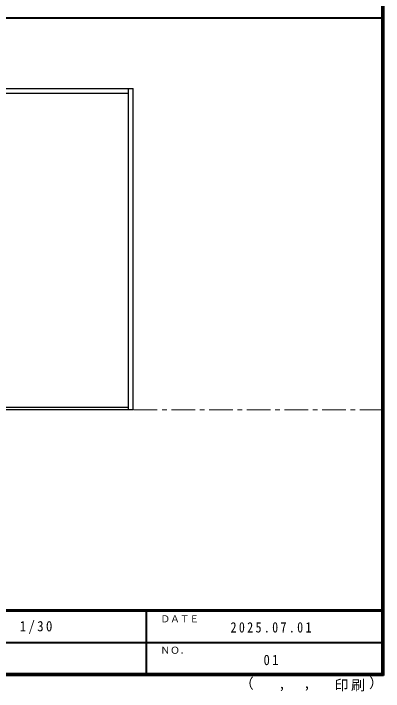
# Model space of a CAD drawing. Units: millimetres, scale not verified. Extents: x -6000 to 5700, y -4307 to 4260.
# Drawn here: x 3345 to 5700, y -4307 to 12 of the extents above; entities that cross this region are included whole.
import ezdxf
from ezdxf.enums import TextEntityAlignment as Align

# ---------------------------------------------------------------- set-up
doc = ezdxf.new("R2010")
doc.units = ezdxf.units.MM
doc.header["$LTSCALE"] = 30
doc.linetypes.add('CHAIN1', pattern=[8, 5, -1, 1, -1])
for name, color, linetype, lineweight in [('0-1_通り芯', 7, 'CHAIN1', 18), ('0-4_枠', 3, 'Continuous', 25), ('F-1_枠', 6, 'Continuous', 40)]:
    doc.layers.add(name, color=color, linetype=linetype, lineweight=lineweight)
doc.layers.add('F-A_文字', color=7, linetype='Continuous')
doc.styles.add('ＭＳ ゴシック', font='')
doc.styles.get('ＭＳ ゴシック').set_extended_font_data('MS Gothic')

msp = doc.modelspace()

# ---------------------------------------------------------------- linework, layer by layer
at = {"layer": '0-1_通り芯'}
msp.add_line((-5490, -2513.25), (5700, -2513.25), dxfattribs=at)
at = {"layer": '0-4_枠'}
for p, q in [((1683, -466.25), (4107, -466.25)), ((4077, -2513.25), (4077, -466.25)), ((4107, -2513.25), (4107, -466.25)), ((1713, -496.25), (4077, -496.25)), ((4077, -2498.25), (1713, -2498.25)), ((4107, -2513.25), (1683, -2513.25))]:
    msp.add_line(p, q, dxfattribs=at)
at = {"layer": 'F-1_枠'}
for p, q in [((5690, 4175), (5690, -4205)), ((5695, 4175), (5695, -4205)), ((5700, 4175), (5700, -4205)), ((-6000, -15.5), (5700, -15.5)), ((5700, -3790), (-6000, -3790)), ((5700, -3795), (-6000, -3795)), ((4190, -3795), (4190, -4195)), ((-150, -3995), (5690, -3995.01)), ((5700, -4195), (-6000, -4195)), ((5700, -4200), (-6000, -4200)), ((5700, -4205), (-6000, -4205))]:
    msp.add_line(p, q, dxfattribs=at)

# ---------------------------------------------------------------- texts
at = {"layer": 'F-A_文字', "style": 'ＭＳ ゴシック'}
for s, height, p in [('ＤＡＴＥ', 43.99, (4280, -3880)), ('ＮＯ．', 43.99, (4280, -4080)), ('（', 65.98, (4784.03, -4308.31)), ('）', 65.98, (5608.4, -4304.13)), (',', 65.98, (5190.2, -4305.53)), (',', 65.98, (5031.28, -4308.31))]:
    msp.add_text(s, height=height, dxfattribs=at).set_placement(p, align=Align.BOTTOM_LEFT)
at = {"layer": 'F-A_文字', "char_height": 65.98, "attachment_point": 7, "style": 'ＭＳ ゴシック'}
for s, insert in [('\\T1.38;\\W0.9;1/30', (3383.75, -3940)), ('\\T1.39;\\W0.85;2025.07.01', (4726.25, -3932.5)), ('\\T1.36;\\W0.9;01', (4936.25, -4140)), ('\\T1.17;印刷', (5388.15, -4306.92))]:
    msp.add_mtext(s, dxfattribs=dict(at, insert=insert))

doc.saveas('drawing.dxf')
